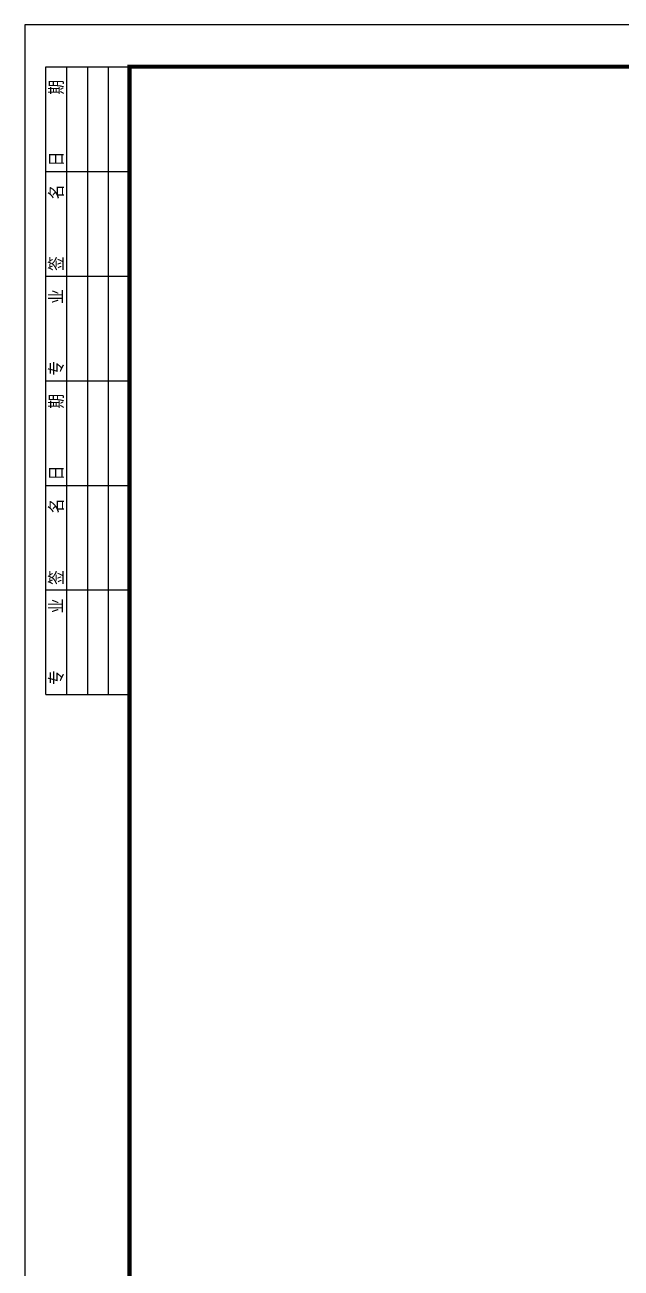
# Model space of a CAD drawing. Extents: x -34815 to 81416, y -425322 to 67478.
# Drawn here: x -2684 to 11551, y -348622 to -318922 of the extents above; entities that cross this region are included whole.
import ezdxf

# ---------------------------------------------------------------- set-up
doc = ezdxf.new("R2010")
doc.units = 0
doc.header["$LTSCALE"] = 1000
doc.header["$MEASUREMENT"] = 0
doc.layers.add('PUB_TITLE', color=7, linetype='Continuous')
doc.layers.add('图纸内框线层', color=2, linetype='Continuous', lineweight=25)
doc.styles.add('HZ', font='txt', dxfattribs={"bigfont": 'hztxt'})

# ---------------------------------------------------------------- blocks, each defined once
blk = doc.blocks.new('$titleblk$00000201')
at = {"layer": '图纸内框线层'}
for p, q in [((-150, 20), (-150, 0)), ((-150, 20), (-75, 20)), ((-125, 20), (-125, 0)), ((-100, 20), (-100, 0)), ((-75, 20), (0, 20)), ((-75, 20), (-75, 0)), ((-50, 20), (-50, 0)), ((-25, 20), (-25, 0)), ((0, 20), (0, 0)), ((-150, 15), (0, 15)), ((-150, 10), (0, 10)), ((-150, 5), (0, 5))]:
    blk.add_line(p, q, dxfattribs=at)
at = {"layer": '图纸内框线层', "style": 'HZ'}
for s, p in [('专    业', (-147.68, 15.65)), ('签    名', (-123.78, 15.65)), ('日    期', (-98.78, 15.65)), ('专    业', (-73.78, 15.65)), ('签    名', (-48.78, 15.65)), ('日    期', (-23.78, 15.65))]:
    blk.add_text(s, height=3.509, dxfattribs=at).set_placement(p)
blk = doc.blocks.new('A1100图框')
at = {"layer": 'PUB_TITLE'}
blk.add_lwpolyline([(-2684, 8078), (81416, 8078), (81416, 67478), (-2684, 67478)], close=True, dxfattribs=at)
at = {"layer": 'PUB_TITLE', "const_width": 100}
blk.add_lwpolyline([(-184, 9078), (80416, 9078), (80416, 66478), (-184, 66478)], close=True, dxfattribs=at)
at = {"layer": 'PUB_TITLE', "xscale": 100, "yscale": 100, "zscale": 100, "rotation": 90}
blk.add_blockref('$titleblk$00000201', (-184, 66478), dxfattribs=at)

msp = doc.modelspace()

# ---------------------------------------------------------------- block references
msp.add_blockref('A1100图框', (0, -386400))

doc.saveas('drawing.dxf')
